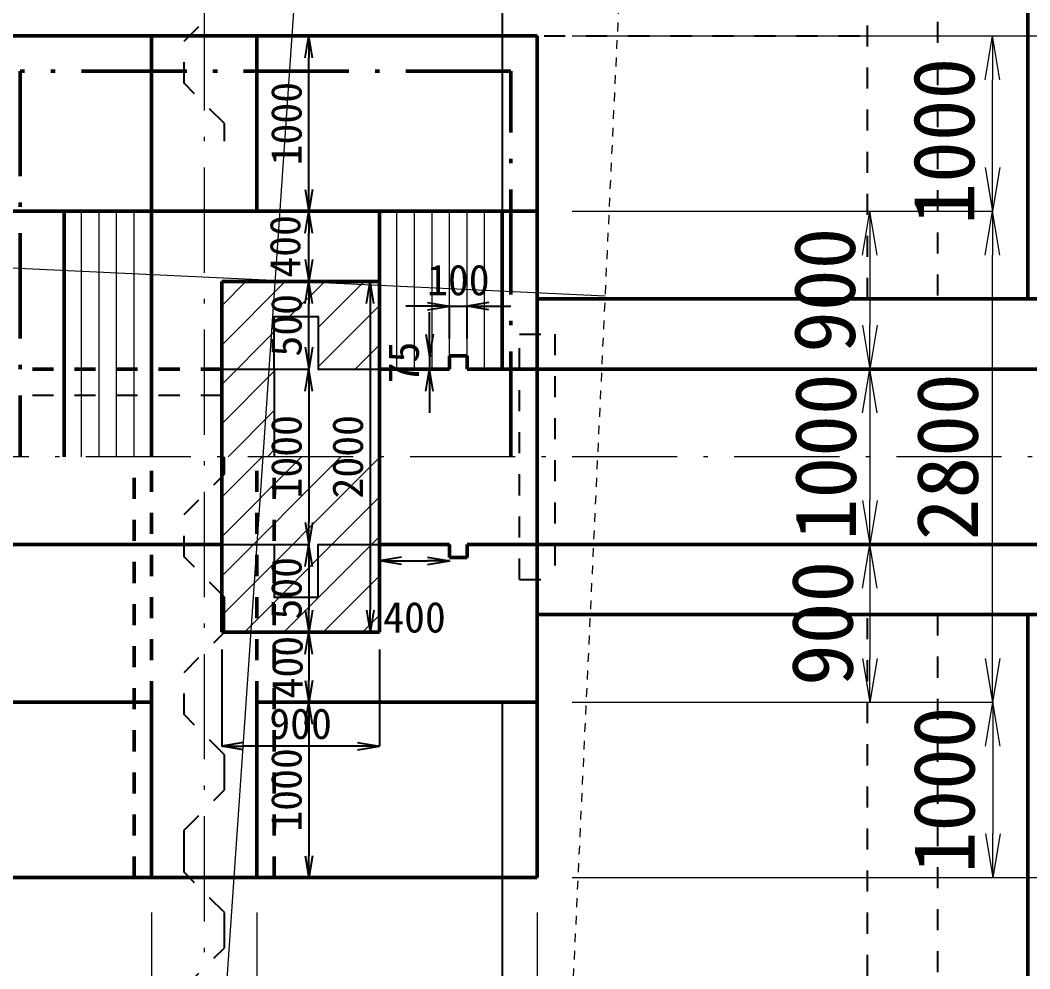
# Model space of a CAD drawing. Header units: millimetres. Extents: x 432273 to 1023813, y -32657 to 705940.
# Drawn here: x 770773 to 776534, y 402115 to 407525 of the extents above; entities that cross this region are included whole.
import ezdxf

# ---------------------------------------------------------------- set-up
doc = ezdxf.new("R2010")
doc.units = ezdxf.units.MM
doc.header["$LTSCALE"] = 100
doc.header["$PDSIZE"] = 300
for name, pattern in [('561019', [1, 0.5, -0.5]), ('56301', [0.5, 0.25, -0.25]), ('SXF_一点短鎖線', [9.25, 6, -1.5, 0.25, -1.5]), ('SXF_跳び破線', [12, 6, -6]), ('一点短鎖線', [9.25, 6, -1.5, 0.25, -1.5])]:
    doc.linetypes.add(name, pattern=pattern)
doc.layers.get('Defpoints').update_dxf_attribs({"color": 153})
for name, color, linetype, lineweight in [('D-BGD', 7, 'Continuous', 13), ('D-BMK', 2, 'SXF_一点短鎖線', 13), ('D-BYP-STR1', 2, 'Continuous', 13), ('D-BYP-STR3', 3, 'Continuous', 25), ('D-BYP-STR4', 6, 'Continuous', 25), ('D-STR', 1, 'Continuous', 50), ('D-STR-DIM', 7, 'Continuous', 13)]:
    doc.layers.add(name, color=color, linetype=linetype, lineweight=lineweight)
doc.layers.add('Defpoints2', color=11, linetype='Continuous', plot=False)
doc.styles.add('MS ゴシック', font='MS Gothic.ttf')
doc.dimstyles.new('DIM-100-F', dxfattribs={"dimscale": 100, "dimtxt": 3.5, "dimasz": 2.5, "dimexe": 0, "dimexo": 2, "dimgap": 0.8, "dimtad": 1, "dimdec": 0, "dimzin": 0, "dimdsep": 46, "dimtxsty": 'MS ゴシック', "dimblk": 'OPEN', "dimcen": 0.1, "dimclrd": 256, "dimclre": 256, "dimclrt": 256, "dimaunit": 1, "dimadec": 4, "dimazin": 0, "dimtfac": 1, "dimtdec": 0, "dimtmove": 2, "dimatfit": 3, "dimldrblk": 'OPEN', "dimfxl": 1, "dimtolj": 1, "dimtzin": 0, "dimlwd": -1, "dimlwe": -1, "dimarcsym": 2})
doc.dimstyles.new('DIM-50-F', dxfattribs={"dimscale": 50, "dimtxt": 3.5, "dimasz": 2.5, "dimexe": 0, "dimexo": 2, "dimgap": 0.8, "dimtad": 1, "dimdec": 0, "dimzin": 0, "dimdsep": 46, "dimtxsty": 'MS ゴシック', "dimblk": 'OPEN', "dimcen": 0.1, "dimclrd": 256, "dimclre": 256, "dimclrt": 256, "dimaunit": 1, "dimadec": 4, "dimazin": 0, "dimtfac": 1, "dimtdec": 0, "dimtmove": 2, "dimatfit": 3, "dimldrblk": 'OPEN', "dimfxl": 1, "dimtolj": 1, "dimtzin": 0, "dimlwd": -1, "dimlwe": -1, "dimarcsym": 2})

# ---------------------------------------------------------------- blocks, each defined once
blk = doc.blocks.new('_Open')
at = {"color": 0, "linetype": 'ByBlock', "lineweight": -2}
for p, q in [((-1, 0.167), (0, 0)), ((-1, -0.167), (0, 0)), ((0, 0), (-1, 0))]:
    blk.add_line(p, q, dxfattribs=at)
blk = doc.blocks.new('*D244')
at = {"layer": 'D-STR-DIM', "ltscale": 0.2, "transparency": 16777216}
for p, q in [((742822.9, 402734.8), (742822.9, 396128)), ((773722.9, 402434.8), (773722.9, 396128)), ((773472.9, 396128), (743072.9, 396128))]:
    blk.add_line(p, q, dxfattribs=at)
at = {"layer": 'Defpoints', "color": 0, "ltscale": 0.2, "transparency": 16777216}
for p in [(742822.9, 402934.8), (773722.9, 402634.8), (742822.9, 396128)]:
    blk.add_point(p, dxfattribs=at)
at = {"layer": 'D-STR-DIM', "ltscale": 0.2, "transparency": 16777216, "xscale": 250, "yscale": 250, "zscale": 250, "rotation": 180}
blk.add_blockref('_Open', (742822.9, 396128), dxfattribs=at)
at = {"layer": 'D-STR-DIM', "ltscale": 0.2, "transparency": 16777216, "xscale": 250, "yscale": 250, "zscale": 250}
blk.add_blockref('_Open', (773722.9, 396128), dxfattribs=at)
at = {"layer": 'D-STR-DIM', "ltscale": 0.2, "transparency": 16777216, "insert": (758272.9, 396415.9), "char_height": 350, "attachment_point": 5, "style": 'MS ゴシック'}
blk.add_mtext('\\A1;樋門本体工{\\A0; 30900}', dxfattribs=at)
blk = doc.blocks.new('*D245')
at = {"layer": 'D-STR-DIM', "ltscale": 0.2, "transparency": 16777216}
for p, q in [((766822.6, 402434.8), (766822.6, 396828)), ((773722.9, 402434.8), (773722.9, 396828)), ((773472.9, 396828), (767072.6, 396828))]:
    blk.add_line(p, q, dxfattribs=at)
at = {"layer": 'Defpoints', "color": 0, "ltscale": 0.2, "transparency": 16777216}
for p in [(766822.6, 402634.8), (773722.9, 402634.8), (766822.6, 396828)]:
    blk.add_point(p, dxfattribs=at)
at = {"layer": 'D-STR-DIM', "ltscale": 0.2, "transparency": 16777216, "xscale": 250, "yscale": 250, "zscale": 250, "rotation": 180}
blk.add_blockref('_Open', (766822.6, 396828), dxfattribs=at)
at = {"layer": 'D-STR-DIM', "ltscale": 0.2, "transparency": 16777216, "xscale": 250, "yscale": 250, "zscale": 250}
blk.add_blockref('_Open', (773722.9, 396828), dxfattribs=at)
at = {"layer": 'D-STR-DIM', "ltscale": 0.2, "transparency": 16777216, "insert": (770272.8, 397083), "char_height": 350, "attachment_point": 5, "style": 'MS ゴシック'}
blk.add_mtext('\\A1;6900', dxfattribs=at)
blk = doc.blocks.new('*D66')
at = {"layer": 'D-STR-DIM', "ltscale": 0.2, "transparency": 16777216}
for p, q in [((766822.6, 402434.8), (766822.6, 398228)), ((771522.9, 402434.8), (771522.9, 398228)), ((767072.6, 398228), (771272.9, 398228))]:
    blk.add_line(p, q, dxfattribs=at)
at = {"layer": 'Defpoints', "color": 0, "ltscale": 0.2, "transparency": 16777216}
for p in [(766822.6, 402634.8), (771522.9, 402634.8), (771522.9, 398228)]:
    blk.add_point(p, dxfattribs=at)
at = {"layer": 'D-STR-DIM', "ltscale": 0.2, "transparency": 16777216, "xscale": 250, "yscale": 250, "zscale": 250, "rotation": 180}
blk.add_blockref('_Open', (766822.6, 398228), dxfattribs=at)
at = {"layer": 'D-STR-DIM', "ltscale": 0.2, "transparency": 16777216, "xscale": 250, "yscale": 250, "zscale": 250}
blk.add_blockref('_Open', (771522.9, 398228), dxfattribs=at)
at = {"layer": 'D-STR-DIM', "ltscale": 0.2, "transparency": 16777216, "insert": (769172.8, 398483), "char_height": 350, "attachment_point": 5, "style": 'MS ゴシック'}
blk.add_mtext('\\A1;4700', dxfattribs=at)
blk = doc.blocks.new('*D67')
at = {"layer": 'D-STR-DIM', "ltscale": 0.2, "transparency": 16777216}
for p, q in [((771522.9, 402434.8), (771522.9, 398228)), ((772122.9, 402434.8), (772122.9, 398228)), ((771272.9, 398228), (771022.9, 398228)), ((771522.9, 398228), (772122.9, 398228)), ((772372.9, 398228), (772622.9, 398228))]:
    blk.add_line(p, q, dxfattribs=at)
at = {"layer": 'Defpoints', "color": 0, "ltscale": 0.2, "transparency": 16777216}
for p in [(771522.9, 402634.8), (772122.9, 402634.8), (772122.9, 398228)]:
    blk.add_point(p, dxfattribs=at)
at = {"layer": 'D-STR-DIM', "ltscale": 0.2, "transparency": 16777216, "xscale": 250, "yscale": 250, "zscale": 250}
blk.add_blockref('_Open', (771522.9, 398228), dxfattribs=at)
at = {"layer": 'D-STR-DIM', "ltscale": 0.2, "transparency": 16777216, "xscale": 250, "yscale": 250, "zscale": 250, "rotation": 180}
blk.add_blockref('_Open', (772122.9, 398228), dxfattribs=at)
at = {"layer": 'D-STR-DIM', "ltscale": 0.2, "transparency": 16777216, "insert": (771822.9, 398483), "char_height": 350, "attachment_point": 5, "style": 'MS ゴシック'}
blk.add_mtext('\\A1;600', dxfattribs=at)
blk = doc.blocks.new('*D68')
at = {"layer": 'D-STR-DIM', "ltscale": 0.2, "transparency": 16777216}
for p, q in [((772122.9, 402434.8), (772122.9, 398228)), ((773722.9, 402434.8), (773722.9, 398228)), ((772372.9, 398228), (773472.9, 398228))]:
    blk.add_line(p, q, dxfattribs=at)
at = {"layer": 'Defpoints', "color": 0, "ltscale": 0.2, "transparency": 16777216}
for p in [(772122.9, 402634.8), (773722.9, 402634.8), (773722.9, 398228)]:
    blk.add_point(p, dxfattribs=at)
at = {"layer": 'D-STR-DIM', "ltscale": 0.2, "transparency": 16777216, "xscale": 250, "yscale": 250, "zscale": 250, "rotation": 180}
blk.add_blockref('_Open', (772122.9, 398228), dxfattribs=at)
at = {"layer": 'D-STR-DIM', "ltscale": 0.2, "transparency": 16777216, "xscale": 250, "yscale": 250, "zscale": 250}
blk.add_blockref('_Open', (773722.9, 398228), dxfattribs=at)
at = {"layer": 'D-STR-DIM', "ltscale": 0.2, "transparency": 16777216, "insert": (772922.9, 398483), "char_height": 350, "attachment_point": 5, "style": 'MS ゴシック'}
blk.add_mtext('\\A1;1600', dxfattribs=at)
blk = doc.blocks.new('*D251')
at = {"layer": 'D-STR-DIM', "ltscale": 0.2, "transparency": 16777216}
for p, q in [((773722.9, 402434.8), (773722.9, 396128)), ((779522.9, 398434.8), (779522.9, 396128)), ((773972.9, 396128), (779272.9, 396128))]:
    blk.add_line(p, q, dxfattribs=at)
at = {"layer": 'Defpoints', "color": 0, "ltscale": 0.2, "transparency": 16777216}
for p in [(773722.9, 402634.8), (779522.9, 398634.8), (779522.9, 396128)]:
    blk.add_point(p, dxfattribs=at)
at = {"layer": 'D-STR-DIM', "ltscale": 0.2, "transparency": 16777216, "xscale": 250, "yscale": 250, "zscale": 250, "rotation": 180}
blk.add_blockref('_Open', (773722.9, 396128), dxfattribs=at)
at = {"layer": 'D-STR-DIM', "ltscale": 0.2, "transparency": 16777216, "xscale": 250, "yscale": 250, "zscale": 250}
blk.add_blockref('_Open', (779522.9, 396128), dxfattribs=at)
at = {"layer": 'D-STR-DIM', "ltscale": 0.2, "transparency": 16777216, "insert": (776622.9, 396420.3), "char_height": 350, "attachment_point": 5, "style": 'MS ゴシック'}
blk.add_mtext('\\A1;川表翼壁工 5800', dxfattribs=at)
blk = doc.blocks.new('*D268')
at = {"layer": 'D-STR-DIM', "ltscale": 0.2, "transparency": 16777216}
for p, q in [((773922.9, 406434.8), (775620.2, 406434.8)), ((775620.2, 406184.8), (775620.2, 405784.8)), ((773922.9, 405534.8), (775620.2, 405534.8))]:
    blk.add_line(p, q, dxfattribs=at)
at = {"layer": 'Defpoints', "color": 0, "ltscale": 0.2, "transparency": 16777216}
for p in [(773722.9, 406434.8), (773722.9, 405534.8), (775620.2, 405534.8)]:
    blk.add_point(p, dxfattribs=at)
at = {"layer": 'D-STR-DIM', "ltscale": 0.2, "transparency": 16777216, "xscale": 250, "yscale": 250, "zscale": 250}
for p, rotation in [((775620.2, 406434.8), 90), ((775620.2, 405534.8), 270)]:
    blk.add_blockref('_Open', p, dxfattribs=dict(at, rotation=rotation))
at = {"layer": 'D-STR-DIM', "ltscale": 0.2, "transparency": 16777216, "insert": (775364, 405984.8), "char_height": 350, "attachment_point": 5, "rotation": 90, "style": 'MS ゴシック'}
blk.add_mtext('\\A1;900', dxfattribs=at)
blk = doc.blocks.new('*D269')
at = {"layer": 'D-STR-DIM', "ltscale": 0.2, "transparency": 16777216}
for p, q in [((773922.9, 405534.8), (775620.2, 405534.8)), ((775620.2, 405284.8), (775620.2, 404784.8)), ((773922.9, 404534.8), (775620.2, 404534.8))]:
    blk.add_line(p, q, dxfattribs=at)
at = {"layer": 'Defpoints', "color": 0, "ltscale": 0.2, "transparency": 16777216}
for p in [(773722.9, 405534.8), (773722.9, 404534.8), (775620.2, 404534.8)]:
    blk.add_point(p, dxfattribs=at)
at = {"layer": 'D-STR-DIM', "ltscale": 0.2, "transparency": 16777216, "xscale": 250, "yscale": 250, "zscale": 250}
for p, rotation in [((775620.2, 405534.8), 90), ((775620.2, 404534.8), 270)]:
    blk.add_blockref('_Open', p, dxfattribs=dict(at, rotation=rotation))
at = {"layer": 'D-STR-DIM', "ltscale": 0.2, "transparency": 16777216, "insert": (775369.7, 405034.8), "char_height": 350, "attachment_point": 5, "rotation": 90, "style": 'MS ゴシック'}
blk.add_mtext('\\A1;1000', dxfattribs=at)
blk = doc.blocks.new('*D270')
at = {"layer": 'D-STR-DIM', "ltscale": 0.2, "transparency": 16777216}
for p, q in [((773922.9, 404534.8), (775620.2, 404534.8)), ((775620.2, 404284.8), (775620.2, 403884.8)), ((773922.9, 403634.8), (775620.2, 403634.8))]:
    blk.add_line(p, q, dxfattribs=at)
at = {"layer": 'Defpoints', "color": 0, "ltscale": 0.2, "transparency": 16777216}
for p in [(773722.9, 404534.8), (773722.9, 403634.8), (775620.2, 403634.8)]:
    blk.add_point(p, dxfattribs=at)
at = {"layer": 'D-STR-DIM', "ltscale": 0.2, "transparency": 16777216, "xscale": 250, "yscale": 250, "zscale": 250}
for p, rotation in [((775620.2, 404534.8), 90), ((775620.2, 403634.8), 270)]:
    blk.add_blockref('_Open', p, dxfattribs=dict(at, rotation=rotation))
at = {"layer": 'D-STR-DIM', "ltscale": 0.2, "transparency": 16777216, "insert": (775351.3, 404084.8), "char_height": 350, "attachment_point": 5, "rotation": 90, "style": 'MS ゴシック'}
blk.add_mtext('\\A1;900', dxfattribs=at)
blk = doc.blocks.new('*D126')
at = {"layer": 'D-STR-DIM', "ltscale": 0.2, "transparency": 16777216}
for p, q in [((773922.9, 406434.8), (776320.2, 406434.8)), ((776320.2, 403884.8), (776320.2, 406184.8)), ((773922.9, 403634.8), (776320.2, 403634.8))]:
    blk.add_line(p, q, dxfattribs=at)
at = {"layer": 'Defpoints', "color": 0, "ltscale": 0.2, "transparency": 16777216}
for p in [(773722.9, 406434.8), (776320.2, 406434.8), (773722.9, 403634.8)]:
    blk.add_point(p, dxfattribs=at)
at = {"layer": 'D-STR-DIM', "ltscale": 0.2, "transparency": 16777216, "xscale": 250, "yscale": 250, "zscale": 250}
for p, rotation in [((776320.2, 406434.8), 90), ((776320.2, 403634.8), 270)]:
    blk.add_blockref('_Open', p, dxfattribs=dict(at, rotation=rotation))
at = {"layer": 'D-STR-DIM', "ltscale": 0.2, "transparency": 16777216, "insert": (776065.2, 405034.8), "char_height": 350, "attachment_point": 5, "rotation": 90, "style": 'MS ゴシック'}
blk.add_mtext('\\A1;2800', dxfattribs=at)
blk = doc.blocks.new('*D127')
at = {"layer": 'D-STR-DIM', "ltscale": 0.2, "transparency": 16777216}
for p, q in [((773922.9, 407434.8), (777020.2, 407434.8)), ((777020.2, 402884.8), (777020.2, 407184.8)), ((773922.9, 402634.8), (777020.2, 402634.8))]:
    blk.add_line(p, q, dxfattribs=at)
at = {"layer": 'Defpoints', "color": 0, "ltscale": 0.2, "transparency": 16777216}
for p in [(773722.9, 407434.8), (777020.2, 407434.8), (773722.9, 402634.8)]:
    blk.add_point(p, dxfattribs=at)
at = {"layer": 'D-STR-DIM', "ltscale": 0.2, "transparency": 16777216, "xscale": 250, "yscale": 250, "zscale": 250}
for p, rotation in [((777020.2, 407434.8), 90), ((777020.2, 402634.8), 270)]:
    blk.add_blockref('_Open', p, dxfattribs=dict(at, rotation=rotation))
at = {"layer": 'D-STR-DIM', "ltscale": 0.2, "transparency": 16777216, "insert": (776765.2, 405034.8), "char_height": 350, "attachment_point": 5, "rotation": 90, "style": 'MS ゴシック'}
blk.add_mtext('\\A1;4800', dxfattribs=at)
blk = doc.blocks.new('*D128')
at = {"layer": 'D-STR-DIM', "ltscale": 0.2, "transparency": 16777216}
for p, q in [((773922.9, 407434.8), (776320.2, 407434.8)), ((776320.2, 406684.8), (776320.2, 407184.8)), ((773922.9, 406434.8), (776320.2, 406434.8))]:
    blk.add_line(p, q, dxfattribs=at)
at = {"layer": 'Defpoints', "color": 0, "ltscale": 0.2, "transparency": 16777216}
for p in [(773722.9, 407434.8), (776320.2, 407434.8), (773722.9, 406434.8)]:
    blk.add_point(p, dxfattribs=at)
at = {"layer": 'D-STR-DIM', "ltscale": 0.2, "transparency": 16777216, "xscale": 250, "yscale": 250, "zscale": 250}
for p, rotation in [((776320.2, 407434.8), 90), ((776320.2, 406434.8), 270)]:
    blk.add_blockref('_Open', p, dxfattribs=dict(at, rotation=rotation))
at = {"layer": 'D-STR-DIM', "ltscale": 0.2, "transparency": 16777216, "insert": (776045, 406834.8), "char_height": 350, "attachment_point": 5, "rotation": 90, "style": 'MS ゴシック'}
blk.add_mtext('\\A1;1000', dxfattribs=at)
blk = doc.blocks.new('*D271')
at = {"layer": 'D-STR-DIM', "ltscale": 0.2, "transparency": 16777216}
for p, q in [((773922.9, 403634.8), (776322.9, 403634.8)), ((776322.9, 403384.8), (776322.9, 402884.8)), ((773922.9, 402634.8), (776322.9, 402634.8))]:
    blk.add_line(p, q, dxfattribs=at)
at = {"layer": 'Defpoints', "color": 0, "ltscale": 0.2, "transparency": 16777216}
for p in [(773722.9, 403634.8), (773722.9, 402634.8), (776322.9, 402634.8)]:
    blk.add_point(p, dxfattribs=at)
at = {"layer": 'D-STR-DIM', "ltscale": 0.2, "transparency": 16777216, "xscale": 250, "yscale": 250, "zscale": 250}
for p, rotation in [((776322.9, 403634.8), 90), ((776322.9, 402634.8), 270)]:
    blk.add_blockref('_Open', p, dxfattribs=dict(at, rotation=rotation))
at = {"layer": 'D-STR-DIM', "ltscale": 0.2, "transparency": 16777216, "insert": (776046.4, 403134.8), "char_height": 350, "attachment_point": 5, "rotation": 90, "style": 'MS ゴシック'}
blk.add_mtext('\\A1;1000', dxfattribs=at)
blk = doc.blocks.new('*D272')
at = {"layer": 'D-STR-DIM', "ltscale": 0.2, "transparency": 16777216}
for p, q in [((773722.9, 407634.8), (773722.9, 413733.1)), ((773972.9, 413733.1), (776272.9, 413733.1)), ((776522.9, 411634.8), (776522.9, 413733.1))]:
    blk.add_line(p, q, dxfattribs=at)
at = {"layer": 'Defpoints', "color": 0, "ltscale": 0.2, "transparency": 16777216}
for p in [(776522.9, 413733.1), (776522.9, 411434.8), (773722.9, 407434.8)]:
    blk.add_point(p, dxfattribs=at)
at = {"layer": 'D-STR-DIM', "ltscale": 0.2, "transparency": 16777216, "xscale": 250, "yscale": 250, "zscale": 250, "rotation": 180}
blk.add_blockref('_Open', (773722.9, 413733.1), dxfattribs=at)
at = {"layer": 'D-STR-DIM', "ltscale": 0.2, "transparency": 16777216, "xscale": 250, "yscale": 250, "zscale": 250}
blk.add_blockref('_Open', (776522.9, 413733.1), dxfattribs=at)
at = {"layer": 'D-STR-DIM', "ltscale": 0.2, "transparency": 16777216, "insert": (775122.9, 413988.1), "char_height": 350, "attachment_point": 5, "style": 'MS ゴシック'}
blk.add_mtext('\\A1;2800', dxfattribs=at)
blk = doc.blocks.new('21311212131313131')
at = {"layer": 'D-BGD', "linetype": 'Continuous'}
blk.add_line((2626511.0967, -1227168.1898), (2626765.7641, -1217299.0659), dxfattribs=at)
at = {"layer": 'D-BGD', "linetype": '561019', "flags": 128}
blk.add_lwpolyline([(2441034.3739, -1231115.2852), (2441014.949, -1230194.9008), (2441009.8382, -1229935.5942), (2440973.7998, -1228187.5674), (2440932.6506, -1226180.234), (2440890.6243, -1224172.4204), (2440849.475, -1222165.087), (2440838.0365, -1221607.0466), (2465396.9227, -1220738.3151), (2502568.1938, -1220258.7543), (2502893.2618, -1220254.3025), (2505968.9706, -1220281.5844), (2533646.6748, -1220529.6704), (2555247.3327, -1219423.2209), (2574682.3776, -1218318.0141), (2575877.9982, -1218262.2975), (2607350.0318, -1216798.0533), (2630746.0107, -1217401.774), (2633752.1022, -1217183.4579), (2635812.956, -1216221.9558), (2646480.1569, -1210237.1016), (2669388.8157, -1210323.2366), (2671678.4637, -1210836.7904), (2674039.248, -1211855.5625), (2682867.6468, -1216539.2122), (2684403.4154, -1216795.1095), (2705862.1412, -1215918.7715), (2722323.8586, -1215317.7261), (2764230.8114, -1214009.3989), (2772988.6009, -1213295.0741), (2774605.8721, -1213068.8912), (2777265.5539, -1211517.479), (2787744.4804, -1204699.9318), (2789344.3566, -1203582.9766), (2800889.1227, -1201996.8461), (2810456.4508, -1200682.5578), (2827286.2582, -1199498.6722), (2831012.6992, -1199215.4427)], dxfattribs=at)
at = {"layer": 'D-BGD', "linetype": 'Continuous', "elevation": 363999.9803, "flags": 128}
blk.add_lwpolyline([(2662642.2508, -1211793.1491), (2654361.8688, -1211729.1096), (2651588.0888, -1211693.8289), (2649607.2616, -1211624.0843), (2647935.6245, -1211651.7796), (2646422.6477, -1212201.8261), (2639896.5704, -1215778.3885), (2636062.4205, -1218115.3211), (2634983.1068, -1218677.0433), (2633582.0225, -1219226.7818), (2631370.8878, -1219404.8909), (2624463.6251, -1219073.3538), (2618943.2065, -1219103.1535), (2615445.7887, -1219127.7418), (2603273.5427, -1219213.2275), (2599545.5534, -1219240.4168), (2596797.3862, -1219574.8494), (2588989.4326, -1220163.8881), (2580161.2271, -1220894.3864)], dxfattribs=at)
blk = doc.blocks.new('*D153')
at = {"layer": 'D-STR-DIM', "ltscale": 1500, "transparency": 16777216}
for p, q in [((773722.9, 402434.8), (773722.9, 396828)), ((776522.9, 398434.8), (776522.9, 396828)), ((776272.9, 396828), (773972.9, 396828))]:
    blk.add_line(p, q, dxfattribs=at)
at = {"layer": 'Defpoints', "color": 0, "ltscale": 1500, "transparency": 16777216}
for p in [(773722.9, 402634.8), (776522.9, 398634.8), (773722.9, 396828)]:
    blk.add_point(p, dxfattribs=at)
at = {"layer": 'D-STR-DIM', "ltscale": 1500, "transparency": 16777216, "xscale": 250, "yscale": 250, "zscale": 250, "rotation": 180}
blk.add_blockref('_Open', (773722.9, 396828), dxfattribs=at)
at = {"layer": 'D-STR-DIM', "ltscale": 1500, "transparency": 16777216, "xscale": 250, "yscale": 250, "zscale": 250}
blk.add_blockref('_Open', (776522.9, 396828), dxfattribs=at)
at = {"layer": 'D-STR-DIM', "ltscale": 1500, "transparency": 16777216, "insert": (775122.9, 397083), "char_height": 350, "attachment_point": 5, "style": 'MS ゴシック'}
blk.add_mtext('\\A1;2800', dxfattribs=at)
blk = doc.blocks.new('*D282')
at = {"layer": 'D-STR-DIM', "ltscale": 0.2, "transparency": 16777216}
for p, q in [((767322.6, 404134.8), (767322.6, 397528)), ((773722.9, 402434.8), (773722.9, 397528)), ((767572.6, 397528), (773472.9, 397528))]:
    blk.add_line(p, q, dxfattribs=at)
at = {"layer": 'Defpoints', "color": 0, "ltscale": 0.2, "transparency": 16777216}
for p in [(767322.6, 404334.8), (773722.9, 402634.8), (773722.9, 397528)]:
    blk.add_point(p, dxfattribs=at)
at = {"layer": 'D-STR-DIM', "ltscale": 0.2, "transparency": 16777216, "xscale": 250, "yscale": 250, "zscale": 250, "rotation": 180}
blk.add_blockref('_Open', (767322.6, 397528), dxfattribs=at)
at = {"layer": 'D-STR-DIM', "ltscale": 0.2, "transparency": 16777216, "xscale": 250, "yscale": 250, "zscale": 250}
blk.add_blockref('_Open', (773722.9, 397528), dxfattribs=at)
at = {"layer": 'D-STR-DIM', "ltscale": 0.2, "transparency": 16777216, "insert": (770522.8, 397783), "char_height": 350, "attachment_point": 5, "style": 'MS ゴシック'}
blk.add_mtext('\\A1;6400', dxfattribs=at)
blk = doc.blocks.new('*D286')
at = {"layer": 'Defpoints', "color": 0, "ltscale": 1500, "transparency": 16777216}
for p in [(773322.9, 405894.6), (773222.9, 405609.8), (773322.9, 405609.8)]:
    blk.add_point(p, dxfattribs=at)
at = {"layer": 'Defpoints2', "ltscale": 1500, "transparency": 16777216}
for p, q in [((773097.9, 405894.6), (772972.9, 405894.6)), ((773222.9, 405709.8), (773222.9, 405894.6)), ((773222.9, 405894.6), (773322.9, 405894.6)), ((773322.9, 405709.8), (773322.9, 405894.6)), ((773447.9, 405894.6), (773572.9, 405894.6))]:
    blk.add_line(p, q, dxfattribs=at)
at = {"layer": 'Defpoints2', "ltscale": 1500, "transparency": 16777216, "xscale": 125, "yscale": 125, "zscale": 125}
blk.add_blockref('_Open', (773222.9, 405894.6), dxfattribs=at)
at = {"layer": 'Defpoints2', "ltscale": 1500, "transparency": 16777216, "xscale": 125, "yscale": 125, "zscale": 125, "rotation": 180}
blk.add_blockref('_Open', (773322.9, 405894.6), dxfattribs=at)
at = {"layer": 'Defpoints2', "ltscale": 1500, "transparency": 16777216, "insert": (773272.9, 406042.1), "char_height": 175, "attachment_point": 5, "style": 'MS ゴシック'}
blk.add_mtext('\\A1;100', dxfattribs=at)
blk = doc.blocks.new('*D287')
at = {"layer": 'Defpoints', "color": 0, "ltscale": 1500, "transparency": 16777216}
for p in [(773222.9, 405609.8), (773109.3, 405534.8), (773222.9, 405534.8)]:
    blk.add_point(p, dxfattribs=at)
at = {"layer": 'Defpoints2', "ltscale": 1500, "transparency": 16777216}
for p, q in [((773109.3, 405734.8), (773109.3, 405859.8)), ((773122.9, 405609.8), (773109.3, 405609.8)), ((773109.3, 405609.8), (773109.3, 405534.8)), ((773122.9, 405534.8), (773109.3, 405534.8)), ((773109.3, 405409.8), (773109.3, 405284.8))]:
    blk.add_line(p, q, dxfattribs=at)
at = {"layer": 'Defpoints2', "ltscale": 1500, "transparency": 16777216, "xscale": 125, "yscale": 125, "zscale": 125}
for p, rotation in [((773109.3, 405609.8), 270), ((773109.3, 405534.8), 90)]:
    blk.add_blockref('_Open', p, dxfattribs=dict(at, rotation=rotation))
at = {"layer": 'Defpoints2', "ltscale": 1500, "transparency": 16777216, "insert": (772961.8, 405572.3), "char_height": 175, "attachment_point": 5, "rotation": 90, "style": 'MS ゴシック'}
blk.add_mtext('\\A1;75', dxfattribs=at)
blk = doc.blocks.new('*D288')
at = {"layer": 'Defpoints', "color": 0, "ltscale": 1500, "transparency": 16777216}
for p in [(771922.9, 405534.8), (771922.9, 404534.8), (772420.1, 404534.8)]:
    blk.add_point(p, dxfattribs=at)
at = {"layer": 'Defpoints2', "ltscale": 1500, "transparency": 16777216}
for p, q in [((772022.9, 405534.8), (772420.1, 405534.8)), ((772420.1, 405409.8), (772420.1, 404659.8)), ((772022.9, 404534.8), (772420.1, 404534.8))]:
    blk.add_line(p, q, dxfattribs=at)
at = {"layer": 'Defpoints2', "ltscale": 1500, "transparency": 16777216, "xscale": 125, "yscale": 125, "zscale": 125}
for p, rotation in [((772420.1, 405534.8), 90), ((772420.1, 404534.8), 270)]:
    blk.add_blockref('_Open', p, dxfattribs=dict(at, rotation=rotation))
at = {"layer": 'Defpoints2', "ltscale": 1500, "transparency": 16777216, "insert": (772292.6, 405034.8), "char_height": 175, "attachment_point": 5, "rotation": 90, "style": 'MS ゴシック'}
blk.add_mtext('\\A1;1000', dxfattribs=at)
blk = doc.blocks.new('*D289')
at = {"layer": 'Defpoints', "color": 0, "ltscale": 1500, "transparency": 16777216}
for p in [(771922.9, 406034.8), (772420.1, 406034.8), (771922.9, 405534.8)]:
    blk.add_point(p, dxfattribs=at)
at = {"layer": 'Defpoints2', "ltscale": 1500, "transparency": 16777216}
for p, q in [((772022.9, 406034.8), (772420.1, 406034.8)), ((772420.1, 405659.8), (772420.1, 405909.8)), ((772022.9, 405534.8), (772420.1, 405534.8))]:
    blk.add_line(p, q, dxfattribs=at)
at = {"layer": 'Defpoints2', "ltscale": 1500, "transparency": 16777216, "xscale": 125, "yscale": 125, "zscale": 125}
for p, rotation in [((772420.1, 406034.8), 90), ((772420.1, 405534.8), 270)]:
    blk.add_blockref('_Open', p, dxfattribs=dict(at, rotation=rotation))
at = {"layer": 'Defpoints2', "ltscale": 1500, "transparency": 16777216, "insert": (772292.6, 405784.8), "char_height": 175, "attachment_point": 5, "rotation": 90, "style": 'MS ゴシック'}
blk.add_mtext('\\A1;500', dxfattribs=at)
blk = doc.blocks.new('*D290')
at = {"layer": 'Defpoints', "color": 0, "ltscale": 1500, "transparency": 16777216}
for p in [(771922.9, 404534.8), (771922.9, 404034.8), (772420.1, 404034.8)]:
    blk.add_point(p, dxfattribs=at)
at = {"layer": 'Defpoints2', "ltscale": 1500, "transparency": 16777216}
for p, q in [((772022.9, 404534.8), (772420.1, 404534.8)), ((772420.1, 404409.8), (772420.1, 404159.8)), ((772022.9, 404034.8), (772420.1, 404034.8))]:
    blk.add_line(p, q, dxfattribs=at)
at = {"layer": 'Defpoints2', "ltscale": 1500, "transparency": 16777216, "xscale": 125, "yscale": 125, "zscale": 125}
for p, rotation in [((772420.1, 404534.8), 90), ((772420.1, 404034.8), 270)]:
    blk.add_blockref('_Open', p, dxfattribs=dict(at, rotation=rotation))
at = {"layer": 'Defpoints2', "ltscale": 1500, "transparency": 16777216, "insert": (772292.6, 404284.8), "char_height": 175, "attachment_point": 5, "rotation": 90, "style": 'MS ゴシック'}
blk.add_mtext('\\A1;500', dxfattribs=at)
blk = doc.blocks.new('*D291')
at = {"layer": 'Defpoints', "color": 0, "ltscale": 1500, "transparency": 16777216}
for p in [(771922.9, 404034.8), (772122.9, 403634.8), (772420.1, 403634.8)]:
    blk.add_point(p, dxfattribs=at)
at = {"layer": 'Defpoints2', "ltscale": 1500, "transparency": 16777216}
for p, q in [((772022.9, 404034.8), (772420.1, 404034.8)), ((772420.1, 403909.8), (772420.1, 403759.8)), ((772222.9, 403634.8), (772420.1, 403634.8))]:
    blk.add_line(p, q, dxfattribs=at)
at = {"layer": 'Defpoints2', "ltscale": 1500, "transparency": 16777216, "xscale": 125, "yscale": 125, "zscale": 125}
for p, rotation in [((772420.1, 404034.8), 90), ((772420.1, 403634.8), 270)]:
    blk.add_blockref('_Open', p, dxfattribs=dict(at, rotation=rotation))
at = {"layer": 'Defpoints2', "ltscale": 1500, "transparency": 16777216, "insert": (772298.3, 403834.8), "char_height": 175, "attachment_point": 5, "rotation": 90, "style": 'MS ゴシック'}
blk.add_mtext('\\A1;400', dxfattribs=at)
blk = doc.blocks.new('*D292')
at = {"layer": 'Defpoints', "color": 0, "ltscale": 1500, "transparency": 16777216}
for p in [(772122.9, 403634.8), (772122.9, 402634.8), (772420.1, 402634.8)]:
    blk.add_point(p, dxfattribs=at)
at = {"layer": 'Defpoints2', "ltscale": 1500, "transparency": 16777216}
for p, q in [((772222.9, 403634.8), (772420.1, 403634.8)), ((772420.1, 403509.8), (772420.1, 402759.8)), ((772222.9, 402634.8), (772420.1, 402634.8))]:
    blk.add_line(p, q, dxfattribs=at)
at = {"layer": 'Defpoints2', "ltscale": 1500, "transparency": 16777216, "xscale": 125, "yscale": 125, "zscale": 125}
for p, rotation in [((772420.1, 403634.8), 90), ((772420.1, 402634.8), 270)]:
    blk.add_blockref('_Open', p, dxfattribs=dict(at, rotation=rotation))
at = {"layer": 'Defpoints2', "ltscale": 1500, "transparency": 16777216, "insert": (772292.6, 403134.8), "char_height": 175, "attachment_point": 5, "rotation": 90, "style": 'MS ゴシック'}
blk.add_mtext('\\A1;1000', dxfattribs=at)
blk = doc.blocks.new('*D293')
at = {"layer": 'Defpoints', "color": 0, "ltscale": 1500, "transparency": 16777216}
for p in [(772122.9, 406434.8), (772420.1, 406434.8), (771922.9, 406034.8)]:
    blk.add_point(p, dxfattribs=at)
at = {"layer": 'Defpoints2', "ltscale": 1500, "transparency": 16777216}
for p, q in [((772222.9, 406434.8), (772420.1, 406434.8)), ((772420.1, 406159.8), (772420.1, 406309.8)), ((772022.9, 406034.8), (772420.1, 406034.8))]:
    blk.add_line(p, q, dxfattribs=at)
at = {"layer": 'Defpoints2', "ltscale": 1500, "transparency": 16777216, "xscale": 125, "yscale": 125, "zscale": 125}
for p, rotation in [((772420.1, 406434.8), 90), ((772420.1, 406034.8), 270)]:
    blk.add_blockref('_Open', p, dxfattribs=dict(at, rotation=rotation))
at = {"layer": 'Defpoints2', "ltscale": 1500, "transparency": 16777216, "insert": (772285.4, 406234.8), "char_height": 175, "attachment_point": 5, "rotation": 90, "style": 'MS ゴシック'}
blk.add_mtext('\\A1;400', dxfattribs=at)
blk = doc.blocks.new('*D294')
at = {"layer": 'Defpoints', "color": 0, "ltscale": 1500, "transparency": 16777216}
for p in [(772122.9, 407434.8), (772420.1, 407434.8), (772122.9, 406434.8)]:
    blk.add_point(p, dxfattribs=at)
at = {"layer": 'Defpoints2', "ltscale": 1500, "transparency": 16777216}
for p, q in [((772222.9, 407434.8), (772420.1, 407434.8)), ((772420.1, 406559.8), (772420.1, 407309.8)), ((772222.9, 406434.8), (772420.1, 406434.8))]:
    blk.add_line(p, q, dxfattribs=at)
at = {"layer": 'Defpoints2', "ltscale": 1500, "transparency": 16777216, "xscale": 125, "yscale": 125, "zscale": 125}
for p, rotation in [((772420.1, 407434.8), 90), ((772420.1, 406434.8), 270)]:
    blk.add_blockref('_Open', p, dxfattribs=dict(at, rotation=rotation))
at = {"layer": 'Defpoints2', "ltscale": 1500, "transparency": 16777216, "insert": (772292.6, 406934.8), "char_height": 175, "attachment_point": 5, "rotation": 90, "style": 'MS ゴシック'}
blk.add_mtext('\\A1;1000', dxfattribs=at)
blk = doc.blocks.new('*D203')
at = {"layer": 'Defpoints', "color": 0, "ltscale": 1500, "transparency": 16777216}
for p in [(771922.9, 406034.8), (771922.9, 404034.8), (772770.1, 404034.8)]:
    blk.add_point(p, dxfattribs=at)
at = {"layer": 'Defpoints2', "ltscale": 1500, "transparency": 16777216}
for p, q in [((772022.9, 406034.8), (772770.1, 406034.8)), ((772770.1, 405909.8), (772770.1, 404159.8)), ((772022.9, 404034.8), (772770.1, 404034.8))]:
    blk.add_line(p, q, dxfattribs=at)
at = {"layer": 'Defpoints2', "ltscale": 1500, "transparency": 16777216, "xscale": 125, "yscale": 125, "zscale": 125}
for p, rotation in [((772770.1, 406034.8), 90), ((772770.1, 404034.8), 270)]:
    blk.add_blockref('_Open', p, dxfattribs=dict(at, rotation=rotation))
at = {"layer": 'Defpoints2', "ltscale": 1500, "transparency": 16777216, "insert": (772642.6, 405034.8), "char_height": 175, "attachment_point": 5, "rotation": 90, "style": 'MS ゴシック'}
blk.add_mtext('\\A1;2000', dxfattribs=at)
blk = doc.blocks.new('*D295')
at = {"layer": 'Defpoints', "color": 0, "ltscale": 1500, "transparency": 16777216}
for p in [(771922.9, 404034.8), (772822.9, 404034.8), (771922.9, 403383.8)]:
    blk.add_point(p, dxfattribs=at)
at = {"layer": 'Defpoints2', "ltscale": 1500, "transparency": 16777216}
for p, q in [((771922.9, 403934.8), (771922.9, 403383.8)), ((772822.9, 403934.8), (772822.9, 403383.8)), ((772697.9, 403383.8), (772047.9, 403383.8))]:
    blk.add_line(p, q, dxfattribs=at)
at = {"layer": 'Defpoints2', "ltscale": 1500, "transparency": 16777216, "xscale": 125, "yscale": 125, "zscale": 125, "rotation": 180}
blk.add_blockref('_Open', (771922.9, 403383.8), dxfattribs=at)
at = {"layer": 'Defpoints2', "ltscale": 1500, "transparency": 16777216, "xscale": 125, "yscale": 125, "zscale": 125}
blk.add_blockref('_Open', (772822.9, 403383.8), dxfattribs=at)
at = {"layer": 'Defpoints2', "ltscale": 1500, "transparency": 16777216, "insert": (772372.9, 403511.3), "char_height": 175, "attachment_point": 5, "style": 'MS ゴシック'}
blk.add_mtext('\\A1;900', dxfattribs=at)
blk = doc.blocks.new('*D296')
at = {"layer": 'Defpoints', "color": 0, "ltscale": 1500, "transparency": 16777216}
for p in [(772822.9, 404534.8), (773222.9, 404534.8), (773222.9, 404440.9)]:
    blk.add_point(p, dxfattribs=at)
at = {"layer": 'Defpoints2', "ltscale": 1500, "transparency": 16777216}
for p, q in [((772822.9, 404434.8), (772822.9, 404440.9)), ((772947.9, 404440.9), (773097.9, 404440.9)), ((773222.9, 404434.8), (773222.9, 404440.9))]:
    blk.add_line(p, q, dxfattribs=at)
at = {"layer": 'Defpoints2', "ltscale": 1500, "transparency": 16777216, "xscale": 125, "yscale": 125, "zscale": 125, "rotation": 180}
blk.add_blockref('_Open', (772822.9, 404440.9), dxfattribs=at)
at = {"layer": 'Defpoints2', "ltscale": 1500, "transparency": 16777216, "xscale": 125, "yscale": 125, "zscale": 125}
blk.add_blockref('_Open', (773222.9, 404440.9), dxfattribs=at)
at = {"layer": 'Defpoints2', "ltscale": 1500, "transparency": 16777216, "insert": (773022.9, 404118.4), "char_height": 175, "attachment_point": 5, "style": 'MS ゴシック'}
blk.add_mtext('\\A1;400', dxfattribs=at)

msp = doc.modelspace()

# ---------------------------------------------------------------- hatches: boundary and pattern name
at = {"layer": 'D-BYP-STR1'}
h = msp.add_hatch(dxfattribs=at)
h.set_pattern_fill('ANSI31', color=256, scale=50)
h.set_pattern_definition([(45, (74271.6, 1431780.76), (-112.253202, 112.253202), [])])
h.paths.add_polyline_path([(772222.9, 405034.8), (771922.9, 405034.8), (771922.9, 406034.8), (772822.9, 406034.8), (772822.9, 405534.8), (772472.9, 405534.8), (772472.9, 405834.8), (772222.9, 405834.8)])
h = msp.add_hatch(dxfattribs=at)
h.set_pattern_fill('ANSI31', color=256, scale=50)
h.set_pattern_definition([(45, (694537.68, 599744.59), (-112.2532, 112.2532), [])])
h.paths.add_polyline_path([(772822.9, 404034.8), (772822.9, 405034.8), (771922.9, 405034.8), (771922.9, 404034.8)])

# ---------------------------------------------------------------- linework, layer by layer
at = {"layer": 'D-BMK', "linetype": 'SXF_一点短鎖線'}
for p, q in [((771822.9, 412234.8, 354000), (771822.9, 397834.8, 354000)), ((810597.2, 405034.8, 354000), (729800.3, 405034.8, 354000))]:
    msp.add_line(p, q, dxfattribs=at)
at = {"layer": 'D-BYP-STR1', "lineweight": 13, "ltscale": 100}
for p, q in [((771122.9, 405034.8, 354000), (771122.9, 406434.8, 354000)), ((771222.9, 405034.8, 354000), (771222.9, 406434.8, 354000)), ((771322.9, 405034.8, 354000), (771322.9, 406434.8, 354000)), ((771422.9, 405034.8, 354000), (771422.9, 406434.8, 354000)), ((772922.9, 405534.8, 354000), (772922.9, 406434.8, 354000)), ((773022.9, 405534.8, 354000), (773022.9, 406434.8, 354000)), ((773122.9, 405534.8, 354000), (773122.9, 406434.8, 354000)), ((773222.9, 405609.8, 354000), (773222.9, 406434.8, 354000)), ((773322.9, 405609.8, 354000), (773322.9, 406434.8, 354000)), ((773422.9, 405534.8, 354000), (773422.9, 406434.8, 354000))]:
    msp.add_line(p, q, dxfattribs=at)
at = {"layer": 'D-BYP-STR3', "ltscale": 0.2}
for p, q in [((773522.9, 421434.8, 354000), (773522.9, 406434.8, 354000)), ((763698.5, 407434.8, 354000), (773522.9, 407434.8, 354000)), ((773522.9, 403634.8, 354000), (773522.9, 388634.8, 354000))]:
    msp.add_line(p, q, dxfattribs=at)
at = {"layer": 'D-BYP-STR3', "linetype": 'SXF_跳び破線', "ltscale": 0.2}
for p, q in [((775607.2, 405934.8, 354000), (775607.2, 421434.8, 354000)), ((776007.2, 421434.8, 354000), (776007.2, 405934.8, 354000)), ((773522.9, 407434.8, 354000), (775607.2, 407434.8, 354000)), ((775607.2, 388634.8, 354000), (775607.2, 404134.8, 354000)), ((776007.2, 404134.8, 354000), (776007.2, 388634.8, 354000))]:
    msp.add_line(p, q, dxfattribs=at)
at = {"layer": 'D-BYP-STR4', "linetype": 'SXF_跳び破線', "ltscale": 0.2}
for p, q in [((773622.9, 404334.8, 354000), (773622.9, 405734.8, 354000)), ((773622.9, 405734.8, 354000), (773822.9, 405734.8, 354000)), ((773822.9, 405734.8, 354000), (773822.9, 404334.8, 354000)), ((771922.9, 405384.8, 354000), (767322.6, 405384.8, 354000)), ((773622.9, 404334.8, 354000), (773822.9, 404334.8, 354000))]:
    msp.add_line(p, q, dxfattribs=at)
at = {"layer": 'D-BYP-STR4', "color": 6, "ltscale": 1500}
msp.add_line((772222.9, 405534.8, 354000), (772222.9, 405034.8, 354000), dxfattribs=at)
at = {"layer": 'D-BYP-STR4', "linetype": 'SXF_跳び破線', "ltscale": 0.2}
for points in [[(771937.9, 406834.8), (771937.9, 406934.8), (771707.9, 407164.8), (771707.9, 407404.8), (771937.9, 407634.8), (771937.9, 407734.8)], [(771937.9, 404134.8), (771937.9, 404234.8), (771707.9, 404464.8), (771707.9, 404704.8), (771937.9, 404934.8), (771937.9, 405034.8)], [(771937.9, 403234.8), (771937.9, 403334.8), (771707.9, 403564.8), (771707.9, 403804.8), (771937.9, 404034.8), (771937.9, 404134.8)], [(771707.9, 402784.8), (771707.9, 402904.8), (771937.9, 403134.8), (771937.9, 403234.8)], [(771937.9, 402334.8), (771937.9, 402434.8), (771707.9, 402664.8), (771707.9, 402784.8)], [(771937.9, 401434.8), (771937.9, 401534.8), (771707.9, 401764.8), (771707.9, 402004.8), (771937.9, 402234.8), (771937.9, 402334.8)]]:
    msp.add_lwpolyline(points, dxfattribs=at)
at = {"layer": 'D-BYP-STR4', "color": 6, "ltscale": 1500, "elevation": 354000}
for points in [[(771922.9, 405534.8), (772222.9, 405534.8), (772222.9, 405834.8), (772472.9, 405834.8), (772472.9, 405534.8), (772822.9, 405534.8)], [(771922.9, 404534.8), (772222.9, 404534.8), (772222.9, 404234.8), (772472.9, 404234.8), (772472.9, 404534.8), (772822.9, 404534.8)]]:
    msp.add_lwpolyline(points, dxfattribs=at)
at = {"layer": 'D-STR'}
for p, q in [((776522.9, 405934.8, 354000), (776522.9, 411434.8, 354000)), ((773722.9, 407434.8, 354000), (766822.6, 407434.8, 354000)), ((771522.9, 405034.8, 354000), (771522.9, 407434.8, 354000)), ((772122.9, 406434.8, 354000), (772122.9, 407434.8, 354000)), ((773722.9, 406434.8, 354000), (773722.9, 407434.8, 354000)), ((771522.9, 406434.8, 354000), (766822.6, 406434.8, 354000)), ((771022.9, 405034.8, 354000), (771022.9, 406434.8, 354000)), ((773722.9, 406434.8, 354000), (771522.9, 406434.8, 354000)), ((772822.9, 406434.8, 354000), (772822.9, 404034.8, 354000)), ((773522.9, 406434.8, 354000), (773522.9, 405534.8, 354000)), ((773722.9, 403634.8, 354000), (773722.9, 406434.8, 354000)), ((772822.9, 406034.8, 354000), (771922.9, 406034.8, 354000)), ((771922.9, 406034.8, 354000), (771922.9, 404034.8, 354000)), ((773722.9, 405934.8, 354000), (779122.9, 405934.8, 354000)), ((773322.9, 405609.8, 354000), (773222.9, 405609.8, 354000)), ((773222.9, 405609.8, 354000), (773222.9, 405534.8, 354000)), ((773322.9, 405534.8, 354000), (773322.9, 405609.8, 354000)), ((773222.9, 405534.8, 354000), (772822.9, 405534.8, 354000)), ((773722.9, 405534.8, 354000), (773322.9, 405534.8, 354000)), ((773722.9, 405534.8, 354000), (779522.9, 405534.8, 354000)), ((767322.6, 404534.8, 354000), (771522.9, 404534.8, 354000)), ((771922.9, 404534.8, 354000), (771522.9, 404534.8, 354000)), ((773222.9, 404534.8, 354000), (772822.9, 404534.8, 354000)), ((773222.9, 404459.8, 354000), (773222.9, 404534.8, 354000)), ((773722.9, 404534.8, 354000), (773322.9, 404534.8, 354000)), ((773322.9, 404534.8, 354000), (773322.9, 404459.8, 354000)), ((773722.9, 404534.8, 354000), (779522.9, 404534.8, 354000)), ((773322.9, 404459.8, 354000), (773222.9, 404459.8, 354000)), ((773722.9, 404134.8, 354000), (779122.9, 404134.8, 354000)), ((776522.9, 398634.8, 354000), (776522.9, 404134.8, 354000)), ((772822.9, 404034.8, 354000), (771922.9, 404034.8, 354000)), ((766822.6, 403634.8, 354000), (771522.9, 403634.8, 354000)), ((771522.9, 403634.8, 354000), (771522.9, 402634.8, 354000)), ((772122.9, 403634.8, 354000), (772122.9, 402634.8, 354000)), ((773722.9, 403634.8, 354000), (772122.9, 403634.8, 354000)), ((773722.9, 403634.8, 354000), (773722.9, 402634.8, 354000)), ((773722.9, 402634.8, 354000), (766822.6, 402634.8, 354000))]:
    msp.add_line(p, q, dxfattribs=at)
at = {"layer": 'D-STR', "linetype": 'SXF_跳び破線', "ltscale": 0.2}
for p, q in [((771922.9, 405534.8, 354000), (767322.6, 405534.8, 354000)), ((771422.9, 402634.8, 354000), (771422.9, 405034.8, 354000)), ((771522.9, 403634.8, 354000), (771522.9, 405034.8, 354000)), ((772122.9, 403634.8, 354000), (772122.9, 405034.8, 354000)), ((772222.9, 402634.8, 354000), (772222.9, 405034.8, 354000))]:
    msp.add_line(p, q, dxfattribs=at)
at = {"layer": 'D-STR', "linetype": '一点短鎖線', "elevation": 354000}
msp.add_lwpolyline([(773572.9, 405034.8), (773572.9, 407234.8), (770772.9, 407234.8), (770772.9, 405034.8)], dxfattribs=at)

# ---------------------------------------------------------------- block references
at = {"layer": 'D-BGD', "linetype": '56301', "rotation": 268.807065034117}
msp.add_blockref('21311212131313131', (2045832.1, 3006806.9, 354000), dxfattribs=at)

# ---------------------------------------------------------------- dimensions: what is measured, and where the dimension line sits
at = {"layer": 'D-STR-DIM', "ltscale": 0.2}
for base, p1, p2, picture, middle in [((776522.9, 413733.1, 354000), (773722.9, 407434.8, 354000), (776522.9, 411434.8, 354000), '*D272', (775122.9, 413988.1, 354000)), ((773722.9, 397528, 354000), (767322.6, 404334.8, 354000), (773722.9, 402634.8, 354000), '*D282', (770522.8, 397783, 354000)), ((766822.6, 396828, 354000), (773722.9, 402634.8, 354000), (766822.6, 402634.8, 354000), '*D245', (770272.8, 397083, 354000)), ((771522.9, 398228, 354000), (766822.6, 402634.8, 354000), (771522.9, 402634.8, 354000), '*D66', (769172.8, 398483, 354000)), ((773722.9, 398228, 354000), (772122.9, 402634.8, 354000), (773722.9, 402634.8, 354000), '*D68', (772922.9, 398483, 354000))]:
    dim = msp.add_linear_dim(base=base, p1=p1, p2=p2, dimstyle='DIM-100-F', dxfattribs=at)
    dim.commit()
    dim.dimension.update_dxf_attribs({"geometry": picture, "text_midpoint": middle})
for base, p1, p2, picture, middle in [((777020.2, 407434.8, 354000), (773722.9, 402634.8, 354000), (773722.9, 407434.8, 354000), '*D127', (776765.2, 405034.8, 354000)), ((776320.2, 406434.8, 354000), (773722.9, 403634.8, 354000), (773722.9, 406434.8, 354000), '*D126', (776065.2, 405034.8, 354000))]:
    dim = msp.add_linear_dim(base=base, p1=p1, p2=p2, angle=90, dimstyle='DIM-100-F', dxfattribs=at)
    dim.commit()
    dim.dimension.update_dxf_attribs({"geometry": picture, "text_midpoint": middle})
for base, p1, p2, picture, middle in [((776320.2, 407434.8, 354000), (773722.9, 406434.8, 354000), (773722.9, 407434.8, 354000), '*D128', (776045, 406834.8, 354000)), ((775620.2, 405534.8, 354000), (773722.9, 406434.8, 354000), (773722.9, 405534.8, 354000), '*D268', (775364, 405984.8, 354000)), ((775620.2, 404534.8, 354000), (773722.9, 405534.8, 354000), (773722.9, 404534.8, 354000), '*D269', (775369.7, 405034.8, 354000)), ((775620.2, 403634.8, 354000), (773722.9, 404534.8, 354000), (773722.9, 403634.8, 354000), '*D270', (775351.3, 404084.8, 354000)), ((776322.9, 402634.8, 354000), (773722.9, 403634.8, 354000), (773722.9, 402634.8, 354000), '*D271', (776046.4, 403134.8, 354000))]:
    dim = msp.add_linear_dim(base=base, p1=p1, p2=p2, angle=90, dimstyle='DIM-100-F', dxfattribs=at)
    dim.commit()
    dim.dimension.update_dxf_attribs({"geometry": picture, "text_midpoint": middle, "dimtype": 160})
for base, p2, text, picture, middle in [((742822.9, 396128, 354000), (742822.9, 402934.8, 354000), '樋門本体工{\\A0; <>}', '*D244', (758272.9, 396415.9, 354000)), ((779522.9, 396128, 354000), (779522.9, 398634.8, 354000), '川表翼壁工 <>', '*D251', (776622.9, 396420.3, 354000))]:
    dim = msp.add_linear_dim(base=base, p1=(773722.9, 402634.8, 354000), p2=p2, text=text, dimstyle='DIM-100-F', dxfattribs=at)
    dim.commit()
    dim.dimension.update_dxf_attribs({"geometry": picture, "text_midpoint": middle})
dim = msp.add_linear_dim(base=(772122.9, 398228, 354000), p1=(771522.9, 402634.8, 354000), p2=(772122.9, 402634.8, 354000), dimstyle='DIM-100-F', dxfattribs=at)
dim.commit()
dim.dimension.update_dxf_attribs({"geometry": '*D67', "text_midpoint": (771822.9, 398483, 354000), "dimtype": 160})
at = {"layer": 'D-STR-DIM', "ltscale": 1500}
dim = msp.add_linear_dim(base=(773722.9, 396828, 354000), p1=(776522.9, 398634.8, 354000), p2=(773722.9, 402634.8, 354000), dimstyle='DIM-100-F', dxfattribs=at)
dim.commit()
dim.dimension.update_dxf_attribs({"geometry": '*D153', "text_midpoint": (775122.9, 397083, 354000)})
at = {"layer": 'Defpoints2', "ltscale": 1500}
for base, p1, p2, picture, middle in [((772420.1, 407434.8, 354000), (772122.9, 406434.8, 354000), (772122.9, 407434.8, 354000), '*D294', (772292.6, 406934.8, 354000)), ((772420.1, 406034.8, 354000), (771922.9, 405534.8, 354000), (771922.9, 406034.8, 354000), '*D289', (772292.6, 405784.8, 354000)), ((772770.1, 404034.8, 354000), (771922.9, 406034.8, 354000), (771922.9, 404034.8, 354000), '*D203', (772642.6, 405034.8, 354000)), ((773109.3, 405534.8, 354000), (773222.9, 405609.8, 354000), (773222.9, 405534.8, 354000), '*D287', (772961.8, 405572.3, 354000)), ((772420.1, 404534.8, 354000), (771922.9, 405534.8, 354000), (771922.9, 404534.8, 354000), '*D288', (772292.6, 405034.8, 354000)), ((772420.1, 404034.8, 354000), (771922.9, 404534.8, 354000), (771922.9, 404034.8, 354000), '*D290', (772292.6, 404284.8, 354000)), ((772420.1, 402634.8, 354000), (772122.9, 403634.8, 354000), (772122.9, 402634.8, 354000), '*D292', (772292.6, 403134.8, 354000))]:
    dim = msp.add_linear_dim(base=base, p1=p1, p2=p2, angle=90, dimstyle='DIM-50-F', dxfattribs=at)
    dim.commit()
    dim.dimension.update_dxf_attribs({"geometry": picture, "text_midpoint": middle})
for base, p1, p2, picture, middle in [((772420.1, 406434.8, 354000), (771922.9, 406034.8, 354000), (772122.9, 406434.8, 354000), '*D293', (772285.4, 406234.8, 354000)), ((772420.1, 403634.8, 354000), (771922.9, 404034.8, 354000), (772122.9, 403634.8, 354000), '*D291', (772298.3, 403834.8, 354000))]:
    dim = msp.add_linear_dim(base=base, p1=p1, p2=p2, angle=90, dimstyle='DIM-50-F', dxfattribs=at)
    dim.commit()
    dim.dimension.update_dxf_attribs({"geometry": picture, "text_midpoint": middle, "dimtype": 160})
for base, p1, p2, picture, middle in [((773322.9, 405894.6, 354000), (773222.9, 405609.8, 354000), (773322.9, 405609.8, 354000), '*D286', (773272.9, 406042.1, 354000)), ((773222.9, 404440.9, 354000), (772822.9, 404534.8, 354000), (773222.9, 404534.8, 354000), '*D296', (773022.9, 404118.4, 354000)), ((771922.9, 403383.8, 354000), (772822.9, 404034.8, 354000), (771922.9, 404034.8, 354000), '*D295', (772372.9, 403511.3, 354000))]:
    dim = msp.add_linear_dim(base=base, p1=p1, p2=p2, dimstyle='DIM-50-F', dxfattribs=at)
    dim.commit()
    dim.dimension.update_dxf_attribs({"geometry": picture, "text_midpoint": middle})

doc.saveas('drawing.dxf')
